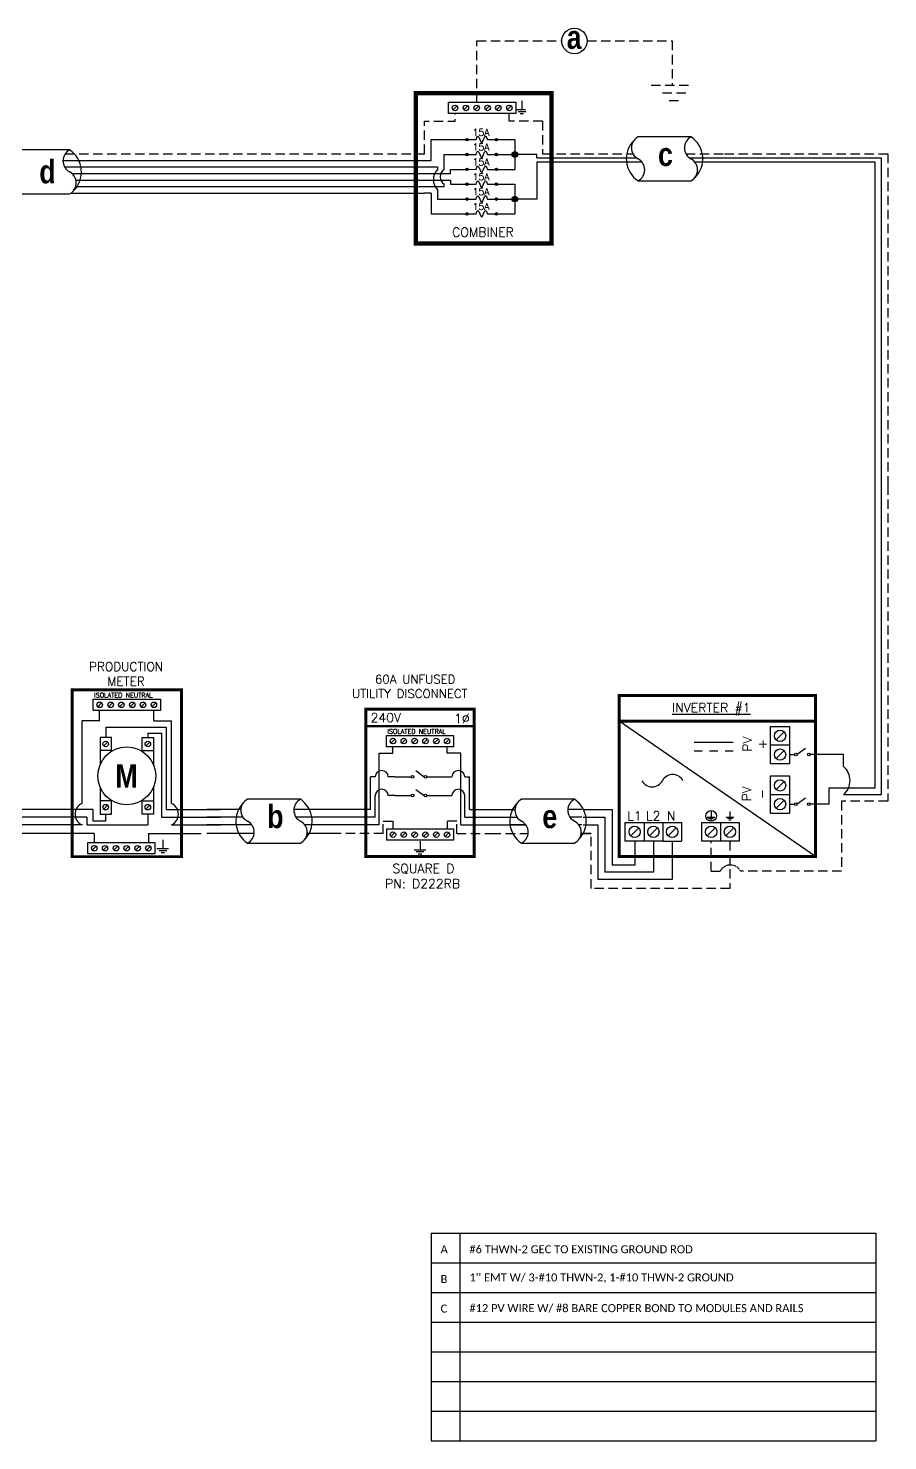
# Model space of a CAD drawing. Header units: feet. Extents: x 19668 to 20442, y 14552 to 15119.
# Drawn here: x 20097 to 20442, y 14552 to 15119 of the extents above; entities that cross this region are included whole.
import ezdxf

# ---------------------------------------------------------------- set-up
doc = ezdxf.new("R2010")
doc.units = ezdxf.units.FT
doc.header["$MEASUREMENT"] = 0
doc.linetypes.add('HIDDEN', pattern=[0.375, 0.25, -0.125])
for name, color, linetype in [('ONE LINE BLOCKS', 7, 'Continuous'), ('TABLES', 7, 'Continuous'), ('TEXT', 7, 'Continuous'), ('Z - TITLEBLOCK TXT', 7, 'Continuous')]:
    doc.layers.add(name, color=color, linetype=linetype)
doc.styles.add('ONE LINE TXT', font='techb___.ttf')
doc.styles.get("Standard").update_dxf_attribs({"font": 'simplex.shx'})

# ---------------------------------------------------------------- blocks, each defined once
blk = doc.blocks.new('M_METER PAN')
at = {"color": 253, "linetype": 'Continuous'}
for p, q in [((4.73, 8.02), (4.73, 8.75)), ((8.59, 8.02), (8.59, 8.75)), ((4.73, 8.02), (3.48, 8.02)), ((3.48, 2.14), (3.48, 8.02)), ((8.59, 8.02), (9.84, 8.02)), ((9.84, 2.14), (9.84, 8.02)), ((3.48, 0.61), (0, 0.61)), ((9.84, 0.61), (13.32, 0.61))]:
    blk.add_line(p, q, dxfattribs=at)
at = {"color": 7, "linetype": 'Continuous'}
for p, q in [((5.16, 7.56), (5.16, 6.82)), ((5.16, 7.56), (9.47, 7.56)), ((9.47, 7.56), (9.47, 1.71)), ((4.25, 1.71), (0, 1.71)), ((4.25, 1.71), (4.25, 0.9)), ((5.16, 0.9), (5.16, 1.37)), ((9.47, 1.71), (13.32, 1.71)), ((4.25, 0.9), (5.16, 0.9))]:
    blk.add_line(p, q, dxfattribs=at)
at = {"color": 10, "linetype": 'Continuous'}
for p, q in [((8.16, 7.14), (8.16, 6.82)), ((8.16, 7.14), (9.12, 7.14)), ((9.12, 7.14), (9.12, 1.15)), ((3.83, 1.15), (0, 1.15)), ((3.83, 1.15), (3.83, 0.61)), ((8.16, 1.37), (8.16, 0.61)), ((9.12, 1.15), (13.32, 1.15)), ((3.83, 0.61), (8.16, 0.61))]:
    blk.add_line(p, q, dxfattribs=at)
at = {"color": 1, "linetype": 'Continuous'}
for p, q in [((5.57, 5.9), (4.76, 5.9)), ((7.76, 5.9), (8.56, 5.9)), ((5.57, 2.33), (4.76, 2.33)), ((7.76, 2.33), (8.56, 2.33))]:
    blk.add_line(p, q, dxfattribs=at)
at = {"color": 253, "linetype": 'Continuous'}
for centre, start, end in [((3.82, 1.37), 113.9997, 246.0003), ((9.5, 1.37), 293.9997, 66.0003)]:
    blk.add_arc(centre, 0.835, start, end, dxfattribs=at)
at = {"layer": 'ONE LINE BLOCKS', "lineweight": 50, "const_width": 0.21}
blk.add_lwpolyline([(2.77, -1.65), (2.77, 10.22), (10.55, 10.22), (10.55, -1.65)], close=True, dxfattribs=at)
at = {"layer": 'TEXT', "color": 92, "linetype": 'HIDDEN', "ltscale": 15}
for p, q in [((4.35, 0), (0, 0)), ((4.35, 0), (4.35, -0.65)), ((8.2, 0), (8.2, -0.65)), ((8.2, 0), (13.32, 0))]:
    blk.add_line(p, q, dxfattribs=at)
at = {"layer": 'TEXT', "color": 92, "linetype": 'Continuous', "flags": 128}
for points in [[(9.23, -0.46), (9.23, -1.08)], [(8.81, -1.08), (9.64, -1.08)], [(9.5, -1.23), (8.96, -1.23)], [(9.35, -1.38), (9.1, -1.38)]]:
    blk.add_lwpolyline(points, dxfattribs=at)
at = {"layer": 'TEXT', "linetype": 'Continuous'}
blk.add_circle((6.66, 4.09), 2.06, dxfattribs=at)
at = {"layer": 'Z - TITLEBLOCK TXT', "color": 1, "linetype": 'Continuous'}
for p, q in [((4.27, 8.75), (4.27, 9.55)), ((4.27, 9.55), (9.05, 9.55)), ((9.05, 9.55), (9.05, 8.75)), ((9.05, 8.75), (4.27, 8.75)), ((4.76, 6.82), (4.76, 4.89)), ((5.57, 6.82), (4.76, 6.82)), ((5.57, 5.84), (5.57, 6.82)), ((7.76, 5.84), (7.76, 6.82)), ((7.76, 6.82), (8.56, 6.82)), ((8.56, 6.82), (8.56, 4.89)), ((4.76, 3.3), (4.76, 1.37)), ((8.56, 3.3), (8.56, 1.37)), ((5.57, 1.37), (5.57, 2.35)), ((7.76, 1.37), (7.76, 2.35)), ((4.76, 1.37), (5.57, 1.37)), ((8.56, 1.37), (7.76, 1.37)), ((3.89, -1.45), (3.89, -0.65)), ((3.89, -0.65), (8.66, -0.65)), ((8.66, -0.65), (8.66, -1.45)), ((8.66, -1.45), (3.89, -1.45))]:
    blk.add_line(p, q, dxfattribs=at)
at = {"layer": 'Z - TITLEBLOCK TXT', "color": 4, "linetype": 'Continuous'}
for p, q in [((4.87, 9.29), (4.6, 9.01)), ((5.64, 9.29), (5.37, 9.01)), ((6.42, 9.29), (6.14, 9.01)), ((7.19, 9.29), (6.91, 9.01)), ((7.96, 9.29), (7.68, 9.01)), ((8.73, 9.29), (8.45, 9.01)), ((5.3, 6.5), (5.02, 6.22)), ((8.3, 6.5), (8.02, 6.22)), ((5.3, 2.01), (5.02, 1.73)), ((8.3, 2.01), (8.02, 1.73)), ((4.49, -0.91), (4.21, -1.19)), ((5.26, -0.91), (4.98, -1.19)), ((6.03, -0.91), (5.75, -1.19)), ((6.8, -0.91), (6.52, -1.19)), ((7.57, -0.91), (7.29, -1.19)), ((8.34, -0.91), (8.06, -1.19))]:
    blk.add_line(p, q, dxfattribs=at)
for centre in [(4.73, 9.15), (5.51, 9.15), (6.28, 9.15), (7.05, 9.15), (7.82, 9.15), (8.59, 9.15), (5.16, 6.36), (8.16, 6.36), (5.16, 1.87), (8.16, 1.87), (4.35, -1.05), (5.12, -1.05), (5.89, -1.05), (6.66, -1.05), (7.43, -1.05), (8.2, -1.05)]:
    blk.add_circle(centre, 0.197, dxfattribs=at)
at = {"layer": 'TABLES', "color": 4, "linetype": 'Continuous'}
blk.add_text('ISOLATED NEUTRAL', height=0.3321, dxfattribs=at).set_placement((4.34, 9.67))
at = {"layer": 'TEXT', "color": 1, "insert": (6.61, 11.34), "char_height": 0.6278, "attachment_point": 5}
blk.add_mtext_dynamic_manual_height_columns('PRODUCTION METER', width=1.3203, gutter_width=7.17, heights=[0], dxfattribs=at)
at = {"layer": 'Z - TITLEBLOCK TXT', "color": 253, "linetype": 'Continuous', "style": 'ONE LINE TXT'}
blk.add_text('M', height=1.66, dxfattribs=at).set_placement((5.85, 3.26))
blk = doc.blocks.new('*U11')
at = {"color": 0}
blk.add_blockref('M_METER PAN', (0, 0), dxfattribs=at)
blk = doc.blocks.new('*U6')
at = {"color": 7, "linetype": 'Continuous'}
for p, q in [((6.67, 2.43), (2.91, 2.43)), ((2.44, 1.71), (0, 1.71)), ((9.57, 1.71), (6.2, 1.71)), ((2.91, -0.69), (6.67, -0.69))]:
    blk.add_line(p, q, dxfattribs=at)
at = {"color": 10, "linetype": 'Continuous'}
for p, q in [((2.59, 1.15), (0, 1.15)), ((9.57, 1.15), (6.35, 1.15))]:
    blk.add_line(p, q, dxfattribs=at)
at = {"color": 253, "linetype": 'Continuous'}
for p, q in [((3.21, 0.61), (0, 0.61)), ((9.57, 0.61), (6.97, 0.61))]:
    blk.add_line(p, q, dxfattribs=at)
at = {"color": 7, "linetype": 'Continuous'}
for centre, start, end in [((3.94, 0.87), 133.9732, 236.4265), ((5.63, 0.87), 313.9732, 56.4265)]:
    blk.add_arc(centre, 1.87, start, end, dxfattribs=at)
at = {"layer": 'TEXT', "color": 92, "linetype": 'HIDDEN', "ltscale": 15}
for p, q in [((3.37, 0), (0, 0)), ((9.57, 0), (7.14, 0))]:
    blk.add_line(p, q, dxfattribs=at)
at = {"layer": 'Z - TITLEBLOCK TXT', "linetype": 'Continuous'}
for centre, start, end in [((3.31, 1.65), 117.6639, 242.3361), ((7.08, 1.65), 117.6639, 242.3361), ((2.5, 0.09), 297.6639, 62.3361), ((6.26, 0.09), 297.6639, 62.3361)]:
    blk.add_arc(centre, 0.882, start, end, dxfattribs=at)
blk = doc.blocks.new('*T10')
at = {"linetype": 'ByBlock', "lineweight": -2, "transparency": 16777216}
for p, q in [((0, 0), (178.52, 0)), ((0, 0), (0, -83.27)), ((11.58, 0), (11.58, -83.27)), ((178.52, 0), (178.52, -83.27)), ((0, -11.84), (178.52, -11.84)), ((0, -23.75), (178.52, -23.75)), ((0, -35.65), (178.52, -35.65)), ((0, -47.56), (178.52, -47.56)), ((0, -59.46), (178.52, -59.46)), ((0, -71.37), (178.52, -71.37)), ((0, -83.27), (178.52, -83.27))]:
    blk.add_line(p, q, dxfattribs=at)
at = {"color": 0, "linetype": 'Continuous', "transparency": 16777216, "char_height": 3.2119, "attachment_point": 7}
for s, insert, width in [('{\\fCalibri|b0|i0|c0;A', (3.78, -8.06), 4.025), ('{\\fCalibri|b0|i0|c0;#6 THWN-2 GEC TO EXISTING GROUND ROD', (15.36, -8.06), 159.3801), ('{\\fCalibri|b0|i0|c0;B', (3.78, -19.97), 4.025), ("{\\fCalibri|b0|i0|c0;1'' EMT W/ 3-#10 THWN-2, 1-#10 THWN-2 GROUND", (15.36, -19.97), 159.3801), ('{\\fCalibri|b0|i0|c0;#12 PV WIRE W/ #8 BARE COPPER BOND TO MODULES AND RAILS', (15.36, -31.87), 159.3801), ('{\\fCalibri|b0|i0|c0;C', (3.78, -31.87), 4.025), ('{\\fCalibri|b0|i0|c0;', (3.78, -43.78), 4.025), ('{\\fCalibri|b0|i0|c0;', (15.36, -43.78), 159.3801), ('{\\fCalibri|b0|i0|c0;', (3.78, -55.68), 4.025), ('{\\fCalibri|b0|i0|c0;', (15.36, -55.68), 159.3801), ('{\\fCalibri|b0|i0|c0;', (3.78, -67.59), 4.025), ('{\\fCalibri|b0|i0|c0;', (15.36, -67.59), 159.3801), ('{\\fCalibri|b0|i0|c0;', (3.78, -79.5), 4.025), ('{\\fCalibri|b0|i0|c0;', (15.36, -79.5), 159.3801)]:
    blk.add_mtext(s, dxfattribs=dict(at, insert=insert, width=width))
blk = doc.blocks.new('M_UTILITY DISCONNECT')
at = {"color": 253, "linetype": 'Continuous'}
for p, q in [((-42.47, 32.21), (-42.47, 34.82)), ((-20.72, 32.21), (-20.72, 34.82)), ((-47.96, 3.45), (-47.96, 32.21)), ((-47.96, 32.21), (-42.47, 32.21)), ((-15.23, 32.21), (-20.72, 32.21)), ((-15.23, 3.45), (-15.23, 32.21)), ((-47.96, 3.45), (-63.19, 3.45)), ((-15.23, 3.45), (0, 3.45))]:
    blk.add_line(p, q, dxfattribs=at)
at = {"color": 7, "linetype": 'Continuous'}
for p, q in [((-51.46, 9.66), (-51.46, 22.77)), ((-49.6, 22.77), (-51.46, 22.77)), ((-41.69, 22.77), (-44.32, 22.77)), ((-21.5, 22.77), (-18.87, 22.77)), ((-13.59, 22.77), (-11.73, 22.77)), ((-11.73, 9.66), (-11.73, 22.77)), ((-51.46, 9.66), (-63.19, 9.66)), ((-11.73, 9.66), (0, 9.66))]:
    blk.add_line(p, q, dxfattribs=at)
at = {"color": 10, "linetype": 'Continuous'}
for p, q in [((-49.6, 6.49), (-49.6, 15.24)), ((-41.69, 15.24), (-44.32, 15.24)), ((-21.5, 15.24), (-18.87, 15.24)), ((-13.59, 6.49), (-13.59, 15.24)), ((-49.6, 6.49), (-63.19, 6.49)), ((-13.59, 6.49), (0, 6.49))]:
    blk.add_line(p, q, dxfattribs=at)
at = {"color": 7, "linetype": 'Continuous'}
for centre in [(-46.96, 22.62), (-16.23, 22.62)]:
    blk.add_arc(centre, 2.64, 3.2819, 176.7181, dxfattribs=at)
at = {"color": 10, "linetype": 'Continuous'}
for centre in [(-46.96, 15.08), (-16.23, 15.08)]:
    blk.add_arc(centre, 2.64, 3.2819, 176.7181, dxfattribs=at)
at = {"layer": 'ONE LINE BLOCKS', "lineweight": 50}
blk.add_line((-53.41, 43.1), (-9.8, 43.1), dxfattribs=at)
at = {"layer": 'ONE LINE BLOCKS', "lineweight": 50, "const_width": 1.19}
blk.add_lwpolyline([(-53.41, -9.3), (-53.41, 49.88), (-9.8, 49.88), (-9.8, -9.3)], close=True, dxfattribs=at)
at = {"layer": 'TEXT', "color": 92, "linetype": 'HIDDEN', "ltscale": 15}
for p, q in [((-46.38, 0), (-63.19, 0)), ((-46.38, 0), (-46.38, 4.94)), ((-46.38, 4.94), (-42.47, 4.94)), ((-42.47, 4.94), (-42.47, 1.8)), ((-16.81, 4.94), (-20.72, 4.94)), ((-20.72, 4.94), (-20.72, 1.8)), ((-16.81, 0), (-16.81, 4.94)), ((-16.81, 0), (0, 0))]:
    blk.add_line(p, q, dxfattribs=at)
at = {"layer": 'TEXT', "color": 92, "linetype": 'Continuous', "flags": 128}
for points in [[(-31.59, -3.07), (-31.6, -6.57)], [(-33.94, -6.57), (-29.25, -6.57)], [(-30.07, -7.44), (-33.13, -7.44)], [(-30.88, -8.3), (-32.31, -8.3)]]:
    blk.add_lwpolyline(points, dxfattribs=at)
at = {"layer": 'Z - TITLEBLOCK TXT', "color": 1, "linetype": 'Continuous'}
for p, q in [((-45.07, 34.82), (-45.07, 39.36)), ((-45.07, 39.36), (-18.12, 39.36)), ((-18.12, 34.82), (-45.07, 34.82)), ((-18.12, 39.36), (-18.12, 34.82)), ((-41.69, 22.77), (-35.12, 22.77)), ((-33.23, 25.22), (-29.96, 22.78)), ((-28.88, 22.77), (-21.5, 22.77)), ((-33.23, 17.69), (-29.96, 15.24)), ((-41.69, 15.24), (-35.12, 15.24)), ((-28.88, 15.24), (-21.5, 15.23)), ((-45.07, 1.8), (-18.12, 1.8)), ((-45.07, 1.8), (-45.07, -2.74)), ((-18.12, 1.8), (-18.12, -2.74)), ((-18.12, -2.74), (-45.07, -2.74))]:
    blk.add_line(p, q, dxfattribs=at)
at = {"layer": 'Z - TITLEBLOCK TXT', "color": 4, "linetype": 'Continuous'}
for p, q in [((-41.69, 37.87), (-43.26, 36.3)), ((-37.34, 37.87), (-38.91, 36.3)), ((-32.98, 37.87), (-34.56, 36.3)), ((-28.63, 37.87), (-30.21, 36.3)), ((-24.28, 37.87), (-25.86, 36.3)), ((-19.93, 37.87), (-21.51, 36.3)), ((-41.69, 0.32), (-43.26, -1.26)), ((-37.34, 0.32), (-38.91, -1.26)), ((-32.98, 0.32), (-34.56, -1.26)), ((-28.63, 0.32), (-30.21, -1.26)), ((-24.28, 0.32), (-25.86, -1.26)), ((-19.93, 0.32), (-21.51, -1.26))]:
    blk.add_line(p, q, dxfattribs=at)
for centre in [(-42.47, 37.09), (-38.12, 37.09), (-33.77, 37.09), (-29.42, 37.09), (-25.07, 37.09), (-20.72, 37.09), (-42.47, -0.47), (-38.12, -0.47), (-33.77, -0.47), (-29.42, -0.47), (-25.07, -0.47), (-20.72, -0.47)]:
    blk.add_circle(centre, 1.11, dxfattribs=at)
at = {"layer": 'Z - TITLEBLOCK TXT', "color": 1, "linetype": 'Continuous'}
for centre in [(-34.58, 22.77), (-29.42, 22.77), (-34.58, 15.24), (-29.42, 15.24)]:
    blk.add_circle(centre, 0.541, dxfattribs=at)
at = {"layer": 'TABLES', "color": 4, "linetype": 'Continuous'}
blk.add_text('ISOLATED NEUTRAL', height=1.8743, dxfattribs=at).set_placement((-44.71, 40.01))
at = {"layer": 'TEXT', "color": 1}
for s, width, gutter_width, heights, insert, char_height, attachment_point in [('\\A1;\\pi12.968; 60A UNFUSED \\P\\pi6.1418;UTILITY DISCONNECT', 64.922, 0, [82.18], (-65.01, 63.62), 3.4544, 1), ('240V', 0.1481, 0.75, [0], (-45.35, 46.44), 3.658, 5), ('1∅', 0.1481, 0.75, [0], (-14.78, 46.14), 3.658, 5), ('\\A1;\\pi11.999,t30.287;SQUARE D\\P\\pi9.0377,t27.326;PN: D222RB', 51.6906, 0.203, [45.94], (-54.67, -12.23), 3.6576, 1)]:
    blk.add_mtext_dynamic_manual_height_columns(s, width=width, gutter_width=gutter_width, heights=heights, dxfattribs=dict(at, insert=insert, char_height=char_height, attachment_point=attachment_point))

msp = doc.modelspace()

# ---------------------------------------------------------------- hatches: boundary and pattern name
at = {"linetype": 'Continuous'}
h = msp.add_hatch(color=7, dxfattribs=at)
h.dxf.hatch_style = 1
edge = h.paths.add_edge_path()
edge.add_arc((20273.28, 15073.96), 0.513, 0, 360)
h = msp.add_hatch(color=7, dxfattribs=at)
h.dxf.hatch_style = 1
edge = h.paths.add_edge_path()
edge.add_arc((20285.06, 15073.96), 0.513, 0, 360)
h = msp.add_hatch(color=7, dxfattribs=at)
h.dxf.hatch_style = 1
edge = h.paths.add_edge_path()
edge.add_arc((20273.28, 15068), 0.513, 0, 360)
h = msp.add_hatch(color=7, dxfattribs=at)
h.dxf.hatch_style = 1
edge = h.paths.add_edge_path()
edge.add_arc((20285.06, 15068), 0.513, 0, 360)
h = msp.add_hatch(color=7, dxfattribs=at)
h.dxf.hatch_style = 1
edge = h.paths.add_edge_path()
edge.add_arc((20273.28, 15062.04), 0.513, 0, 360)
h = msp.add_hatch(color=7, dxfattribs=at)
h.dxf.hatch_style = 1
edge = h.paths.add_edge_path()
edge.add_arc((20285.06, 15062.04), 0.513, 0, 360)
h = msp.add_hatch(color=253, dxfattribs=at)
h.dxf.hatch_style = 1
edge = h.paths.add_edge_path()
edge.add_arc((20273.28, 15056.08), 0.513, 0, 360)
h = msp.add_hatch(color=253, dxfattribs=at)
h.dxf.hatch_style = 1
edge = h.paths.add_edge_path()
edge.add_arc((20285.06, 15056.08), 0.513, 0, 360)
h = msp.add_hatch(color=253, dxfattribs=at)
h.dxf.hatch_style = 1
edge = h.paths.add_edge_path()
edge.add_arc((20273.28, 15050.12), 0.513, 0, 360)
h = msp.add_hatch(color=253, dxfattribs=at)
h.dxf.hatch_style = 1
edge = h.paths.add_edge_path()
edge.add_arc((20285.06, 15050.12), 0.513, 0, 360)
h = msp.add_hatch(color=253, dxfattribs=at)
h.dxf.hatch_style = 1
edge = h.paths.add_edge_path()
edge.add_arc((20273.28, 15044.16), 0.513, 0, 360)
h = msp.add_hatch(color=253, dxfattribs=at)
h.dxf.hatch_style = 1
edge = h.paths.add_edge_path()
edge.add_arc((20285.06, 15044.16), 0.513, 0, 360)
at = {"layer": 'ONE LINE BLOCKS', "linetype": 'Continuous'}
h = msp.add_hatch(color=254, dxfattribs=at)
h.dxf.hatch_style = 1
edge = h.paths.add_edge_path()
edge.add_arc((20292.46, 15068), 1.11, 0, 360)
h = msp.add_hatch(color=254, dxfattribs=at)
h.dxf.hatch_style = 1
edge = h.paths.add_edge_path()
edge.add_arc((20292.46, 15050.12), 1.11, 0, 360)

# ---------------------------------------------------------------- linework, layer by layer
at = {"color": 7, "linetype": 'Continuous'}
for p, q in [((20113.73, 15069.82), (20092.48, 15069.82)), ((20363.2, 15075.07), (20341.96, 15075.07)), ((20111.07, 15065.62), (20256.2, 15065.61)), ((20301.31, 15068), (20292.46, 15068)), ((20301.31, 15066.63), (20301.31, 15068)), ((20301.31, 15066.63), (20341.35, 15066.63)), ((20362.6, 15066.63), (20376.6, 15066.63)), ((20376.6, 15066.63), (20439.57, 15066.63)), ((20439.57, 15066.63), (20439.57, 14934.81)), ((20114.67, 15060.37), (20256.2, 15060.37)), ((20116.17, 15055.13), (20256.2, 15055.13)), ((20341.96, 15057.44), (20363.2, 15057.44)), ((20092.48, 15052.2), (20113.73, 15052.2)), ((20439.57, 14934.81), (20439.57, 14811.02)), ((20424.4, 14827.14), (20410.99, 14827.14)), ((20424.4, 14822.42), (20424.4, 14827.14)), ((20316.42, 14809.22), (20295.17, 14809.22)), ((20439.57, 14811.02), (20424.4, 14811.02)), ((20286, 14805.14), (20292.52, 14805.14)), ((20319.43, 14805.14), (20313.76, 14805.14)), ((20319.94, 14805.14), (20331.53, 14805.14)), ((20331.53, 14805.14), (20331.53, 14782.76)), ((20340.58, 14792.35), (20340.58, 14782.76)), ((20295.17, 14791.59), (20316.42, 14791.59)), ((20340.58, 14782.76), (20331.53, 14782.76))]:
    msp.add_line(p, q, dxfattribs=at)
at = {"color": 1, "linetype": 'Continuous'}
for p, q in [((20273.79, 15073.96), (20276.93, 15073.97)), ((20281.43, 15073.96), (20284.55, 15073.96)), ((20273.79, 15068), (20276.93, 15068.01)), ((20281.43, 15068), (20284.55, 15068)), ((20273.79, 15062.04), (20276.93, 15062.05)), ((20281.43, 15062.04), (20284.55, 15062.04)), ((20273.79, 15056.08), (20276.93, 15056.09)), ((20281.43, 15056.08), (20284.55, 15056.08)), ((20273.79, 15050.12), (20276.93, 15050.12)), ((20281.43, 15050.12), (20284.55, 15050.12)), ((20273.79, 15044.16), (20276.93, 15044.16)), ((20281.43, 15044.16), (20284.55, 15044.16))]:
    msp.add_line(p, q, dxfattribs=at)
at = {"color": 253, "linetype": 'Continuous'}
for p, q in [((20301.31, 15065.02), (20301.31, 15050.12)), ((20301.31, 15065.02), (20343.48, 15065.02)), ((20364.73, 15065.02), (20376.6, 15065.02)), ((20376.6, 15065.02), (20436.95, 15065.02)), ((20436.95, 15065.02), (20436.95, 14932.14)), ((20111.69, 15062.99), (20256.2, 15062.99)), ((20116.26, 15057.75), (20256.2, 15057.75)), ((20114.24, 15052.5), (20256.2, 15052.5)), ((20258.82, 15052.5), (20258.82, 15044.16)), ((20301.31, 15050.12), (20292.46, 15050.12)), ((20258.82, 15044.16), (20266.69, 15044.16)), ((20436.95, 14932.14), (20436.95, 14813.64)), ((20436.95, 14813.64), (20418.49, 14813.64)), ((20418.49, 14813.64), (20418.49, 14807.24)), ((20418.49, 14807.24), (20410.99, 14807.24)), ((20284.74, 14798.93), (20296.88, 14798.93)), ((20296.88, 14798.93), (20290.58, 14798.93)), ((20319.43, 14798.93), (20318.13, 14798.93)), ((20319.94, 14798.93), (20325.91, 14798.93)), ((20325.91, 14776.99), (20325.91, 14798.93)), ((20355.65, 14792.35), (20355.65, 14776.99)), ((20355.65, 14776.99), (20325.91, 14776.99))]:
    msp.add_line(p, q, dxfattribs=at)
at = {"color": 10, "linetype": 'Continuous'}
for p, q in [((20284.14, 14801.97), (20293.4, 14801.97)), ((20319.43, 14801.97), (20314.64, 14801.97)), ((20319.94, 14801.97), (20328.59, 14801.97)), ((20328.59, 14801.97), (20328.59, 14779.95)), ((20348.12, 14792.35), (20348.12, 14779.95)), ((20348.12, 14779.95), (20328.59, 14779.95))]:
    msp.add_line(p, q, dxfattribs=at)
at = {"color": 7, "linetype": 'Continuous', "flags": 128}
for points in [[(20256.2, 15065.61), (20258.82, 15065.61), (20258.82, 15073.96), (20266.69, 15073.96)], [(20266.69, 15073.96), (20273.28, 15073.96)], [(20285.06, 15073.96), (20292.46, 15073.96)], [(20292.46, 15073.96), (20292.46, 15062.04)], [(20264.07, 15062.04), (20264.07, 15068), (20266.69, 15068)], [(20266.69, 15068), (20273.28, 15068)], [(20266.69, 15068), (20273.28, 15068)], [(20285.06, 15068), (20292.46, 15068)], [(20256.2, 15060.37), (20266.69, 15060.37), (20266.69, 15062.04)], [(20266.69, 15062.04), (20273.28, 15062.04)], [(20266.69, 15062.04), (20273.28, 15062.04)], [(20285.06, 15062.04), (20292.46, 15062.04)], [(20256.2, 15055.13), (20264.07, 15055.13), (20264.07, 15056.08)]]:
    msp.add_lwpolyline(points, dxfattribs=at)
at = {"color": 253, "linetype": 'Continuous', "flags": 128}
for points in [[(20256.2, 15062.99), (20261.45, 15062.99), (20261.45, 15062.04)], [(20256.2, 15057.75), (20266.69, 15057.75), (20266.69, 15056.08)], [(20261.45, 15053.77), (20261.45, 15050.12), (20266.69, 15050.12)], [(20266.69, 15056.08), (20273.28, 15056.08)], [(20266.69, 15056.08), (20273.28, 15056.08)], [(20285.06, 15056.08), (20292.46, 15056.08)], [(20292.46, 15056.08), (20292.46, 15044.16)], [(20258.82, 15052.5), (20256.2, 15052.5)], [(20266.69, 15050.12), (20273.28, 15050.12)], [(20266.69, 15050.12), (20273.28, 15050.12)], [(20285.06, 15050.12), (20292.46, 15050.12)], [(20266.69, 15044.16), (20273.28, 15044.16)], [(20285.06, 15044.16), (20292.46, 15044.16)]]:
    msp.add_lwpolyline(points, dxfattribs=at)
at = {"color": 7, "linetype": 'Continuous'}
for centre, radius in [((20316.4, 15113.57), 5.11), ((20273.28, 15073.96), 0.513), ((20285.06, 15073.96), 0.513), ((20273.28, 15068), 0.513), ((20285.06, 15068), 0.513), ((20273.28, 15062.04), 0.513), ((20285.06, 15062.04), 0.513)]:
    msp.add_circle(centre, radius, dxfattribs=at)
at = {"color": 253, "linetype": 'Continuous'}
for centre in [(20273.28, 15056.08), (20285.06, 15056.08), (20273.28, 15050.12), (20285.06, 15050.12), (20273.28, 15044.16), (20285.06, 15044.16)]:
    msp.add_circle(centre, 0.513, dxfattribs=at)
at = {"color": 7, "linetype": 'Continuous'}
for centre, radius, start, end in [((20107.88, 15061.01), 10.58, 313.9732, 56.4265), ((20347.81, 15066.25), 10.58, 133.9732, 236.4265), ((20357.35, 15066.25), 10.58, 313.9732, 56.4265), ((20266.11, 15059.06), 3.61, 124.3567, 235.6433), ((20310.57, 14800.4), 10.58, 313.9732, 56.4265), ((20301.02, 14800.4), 10.58, 133.9732, 236.4265)]:
    msp.add_arc(centre, radius, start, end, dxfattribs=at)
at = {"color": 253, "linetype": 'Continuous'}
msp.add_arc((20265.67, 15057.91), 5.91, 135.6055, 224.3945, dxfattribs=at)
at = {"color": 1, "linetype": 'Continuous'}
for points in [[(20276.93, 15073.97), (20277.59, 15075.31), (20279.18, 15072.62), (20280.64, 15075.31), (20281.43, 15073.96)], [(20276.93, 15068.01), (20277.59, 15069.34), (20279.18, 15066.66), (20280.64, 15069.34), (20281.43, 15068)], [(20276.93, 15062.05), (20277.59, 15063.38), (20279.18, 15060.7), (20280.64, 15063.38), (20281.43, 15062.04)], [(20276.93, 15056.09), (20277.59, 15057.42), (20279.18, 15054.73), (20280.64, 15057.42), (20281.43, 15056.08)], [(20276.93, 15050.12), (20277.59, 15051.46), (20279.18, 15048.77), (20280.64, 15051.46), (20281.43, 15050.12)], [(20276.93, 15044.16), (20277.59, 15045.5), (20279.18, 15042.81), (20280.64, 15045.5), (20281.43, 15044.16)]]:
    msp.add_spline(points, degree=3, dxfattribs=at)
at = {"layer": 'ONE LINE BLOCKS', "lineweight": 50}
for points, const_width in [([(20307.23, 15032.31), (20252.77, 15032.31), (20252.77, 15092.65), (20307.23, 15092.65)], 1.71), ([(20307.23, 15032.31), (20252.77, 15032.31), (20252.77, 15092.65), (20307.23, 15092.65)], 1.71), ([(20334.37, 14786.19), (20334.37, 14850.84), (20413.14, 14850.84), (20413.14, 14786.19)], 1.19), ([(20334.37, 14840.56), (20334.37, 14850.84), (20413.14, 14850.84), (20413.14, 14840.56)], 1.19)]:
    msp.add_lwpolyline(points, close=True, dxfattribs=dict(at, const_width=const_width))
at = {"layer": 'TEXT', "color": 92, "linetype": 'HIDDEN', "ltscale": 15}
for p, q in [((20277.18, 15088.97), (20277.18, 15113.57)), ((20277.18, 15113.57), (20311.29, 15113.57)), ((20321.51, 15113.57), (20355.62, 15113.57)), ((20355.62, 15113.57), (20355.62, 15095.78)), ((20290.23, 15081.35), (20290.23, 15084.43)), ((20303.58, 15081.35), (20290.23, 15081.35)), ((20303.58, 15081.35), (20303.58, 15068.24)), ((20111.94, 15068.24), (20256.2, 15068.24)), ((20303.58, 15068.24), (20339.92, 15068.24)), ((20361.17, 15068.24), (20376.6, 15068.24)), ((20376.6, 15068.24), (20442.19, 15068.24)), ((20442.19, 15068.24), (20442.19, 14935.21)), ((20442.19, 14935.21), (20442.19, 14808.4)), ((20442.19, 14808.4), (20423.68, 14808.4)), ((20423.68, 14808.4), (20423.68, 14780.32)), ((20283.16, 14795.48), (20297.81, 14795.48)), ((20323.18, 14795.48), (20319.06, 14795.48)), ((20319.94, 14795.48), (20323.18, 14795.48)), ((20323.18, 14773.45), (20323.18, 14795.48)), ((20371.29, 14780.32), (20371.29, 14792.35)), ((20378.82, 14792.35), (20378.82, 14773.45)), ((20371.29, 14780.32), (20374.89, 14780.32)), ((20423.68, 14780.32), (20383.13, 14780.32)), ((20378.82, 14773.45), (20323.18, 14773.45))]:
    msp.add_line(p, q, dxfattribs=at)
at = {"layer": 'TEXT', "color": 92, "linetype": 'HIDDEN', "ltscale": 15, "flags": 128}
for points in [[(20347.14, 15095.78), (20364.11, 15095.78)], [(20361.17, 15092.63), (20350.08, 15092.63)], [(20295.3, 15089.56), (20295.29, 15086.05)], [(20358.23, 15089.49), (20353.02, 15089.49)], [(20256.2, 15068.24), (20256.2, 15081.35), (20268.47, 15081.35), (20268.47, 15084.43)], [(20292.95, 15086.05), (20297.63, 15086.05)], [(20296.82, 15085.19), (20293.76, 15085.19)], [(20296.01, 15084.32), (20294.57, 15084.32)]]:
    msp.add_lwpolyline(points, dxfattribs=at)
at = {"layer": 'TEXT', "color": 92, "linetype": 'Continuous', "flags": 128}
for points in [[(20371.29, 14804.29), (20371.29, 14802)], [(20378.83, 14804.29), (20378.82, 14802)], [(20369.75, 14802), (20372.82, 14802)], [(20372.29, 14801.43), (20370.28, 14801.43)], [(20371.76, 14800.86), (20370.82, 14800.86)], [(20377.29, 14802), (20380.36, 14802)], [(20379.83, 14801.43), (20377.82, 14801.43)], [(20379.29, 14800.86), (20378.35, 14800.86)]]:
    msp.add_lwpolyline(points, dxfattribs=at)
at = {"layer": 'TEXT', "color": 92, "linetype": 'Continuous'}
msp.add_circle((20371.29, 14802.55), 2.17, dxfattribs=at)
at = {"layer": 'TEXT', "color": 92, "linetype": 'HIDDEN', "ltscale": 0.3}
msp.add_arc((20379.01, 14778.16), 4.65, 27.6639, 152.3361, dxfattribs=at)
at = {"layer": 'Z - TITLEBLOCK TXT', "color": 1, "linetype": 'Continuous'}
for p, q in [((20265.88, 15084.43), (20265.88, 15088.97)), ((20265.88, 15088.97), (20292.82, 15088.97)), ((20292.82, 15088.97), (20292.82, 15084.43)), ((20292.82, 15084.43), (20265.88, 15084.43)), ((20395.18, 14823.37), (20395.18, 14838.44)), ((20395.18, 14838.44), (20402.72, 14838.44)), ((20395.18, 14823.37), (20395.18, 14838.44)), ((20402.72, 14838.44), (20402.72, 14823.37)), ((20402.72, 14838.44), (20402.72, 14830.91)), ((20402.72, 14830.91), (20395.18, 14830.91)), ((20402.72, 14827.14), (20404.75, 14827.14)), ((20409.14, 14829.6), (20405.88, 14827.16)), ((20402.72, 14823.37), (20395.18, 14823.37)), ((20395.18, 14803.48), (20395.18, 14818.55)), ((20395.18, 14818.55), (20402.72, 14818.55)), ((20402.72, 14818.55), (20402.72, 14811.01)), ((20402.72, 14811.01), (20395.18, 14811.01)), ((20402.72, 14811.01), (20402.72, 14803.48)), ((20409.14, 14809.71), (20405.88, 14807.26)), ((20402.72, 14803.48), (20395.18, 14803.48)), ((20402.72, 14807.24), (20404.75, 14807.24)), ((20336.82, 14799.88), (20351.88, 14799.88)), ((20336.82, 14792.35), (20336.82, 14799.88)), ((20336.82, 14799.88), (20344.35, 14799.88)), ((20344.35, 14799.88), (20344.35, 14792.35)), ((20351.88, 14799.88), (20351.88, 14792.35)), ((20351.88, 14799.88), (20359.42, 14799.88)), ((20359.42, 14799.88), (20359.42, 14792.35)), ((20367.52, 14799.88), (20382.59, 14799.88)), ((20367.52, 14792.35), (20367.52, 14799.88)), ((20367.52, 14799.88), (20375.06, 14799.88)), ((20375.06, 14799.88), (20375.06, 14792.35)), ((20382.59, 14799.88), (20382.59, 14792.35)), ((20351.88, 14792.35), (20336.82, 14792.35)), ((20351.88, 14792.35), (20359.42, 14792.35)), ((20382.59, 14792.35), (20367.52, 14792.35))]:
    msp.add_line(p, q, dxfattribs=at)
at = {"layer": 'Z - TITLEBLOCK TXT', "color": 4, "linetype": 'Continuous'}
for p, q in [((20269.26, 15087.49), (20267.69, 15085.92)), ((20273.61, 15087.49), (20272.04, 15085.92)), ((20277.96, 15087.49), (20276.39, 15085.92)), ((20282.31, 15087.49), (20280.74, 15085.92)), ((20286.66, 15087.49), (20285.09, 15085.92)), ((20291.01, 15087.49), (20289.44, 15085.92)), ((20400.56, 14836.28), (20397.34, 14833.07)), ((20400.56, 14828.75), (20397.34, 14825.53)), ((20400.56, 14816.39), (20397.34, 14813.17)), ((20400.56, 14808.85), (20397.34, 14805.64)), ((20342.19, 14797.72), (20338.98, 14794.51)), ((20349.72, 14797.72), (20346.51, 14794.51)), ((20357.26, 14797.72), (20354.04, 14794.51)), ((20372.9, 14797.72), (20369.68, 14794.51)), ((20380.43, 14797.72), (20377.22, 14794.51))]:
    msp.add_line(p, q, dxfattribs=at)
at = {"layer": 'Z - TITLEBLOCK TXT', "color": 7, "linetype": 'Continuous'}
for p, q in [((20413.14, 14786.19), (20334.37, 14840.56)), ((20380.19, 14831.95), (20364.42, 14831.95)), ((20367.72, 14828.54), (20364.42, 14828.54)), ((20373.95, 14828.54), (20370.66, 14828.54)), ((20380.19, 14828.54), (20376.89, 14828.54))]:
    msp.add_line(p, q, dxfattribs=at)
at = {"layer": 'Z - TITLEBLOCK TXT', "color": 4, "linetype": 'Continuous'}
for centre, radius in [((20268.47, 15086.7), 1.11), ((20272.82, 15086.7), 1.11), ((20277.18, 15086.7), 1.11), ((20281.53, 15086.7), 1.11), ((20285.88, 15086.7), 1.11), ((20290.23, 15086.7), 1.11), ((20398.95, 14834.67), 2.27), ((20398.95, 14827.14), 2.27), ((20398.95, 14814.78), 2.27), ((20398.95, 14807.24), 2.27), ((20340.58, 14796.12), 2.27), ((20348.12, 14796.12), 2.27), ((20355.65, 14796.12), 2.27), ((20371.29, 14796.12), 2.27), ((20378.82, 14796.12), 2.27)]:
    msp.add_circle(centre, radius, dxfattribs=at)
at = {"layer": 'Z - TITLEBLOCK TXT', "color": 7, "linetype": 'Continuous'}
for centre in [(20292.46, 15068), (20292.46, 15068), (20292.46, 15050.12), (20292.46, 15050.12)]:
    msp.add_circle(centre, 1.11, dxfattribs=at)
at = {"layer": 'Z - TITLEBLOCK TXT', "color": 1, "linetype": 'Continuous'}
for centre in [(20405.3, 14827.14), (20410.45, 14827.14), (20405.3, 14807.24), (20410.45, 14807.24)]:
    msp.add_circle(centre, 0.541, dxfattribs=at)
at = {"layer": 'Z - TITLEBLOCK TXT', "linetype": 'Continuous'}
for centre, radius, start, end in [((20116.04, 15065.42), 4.98, 117.6639, 242.3361), ((20344.27, 15070.66), 4.98, 117.6639, 242.3361), ((20365.51, 15070.66), 4.98, 117.6639, 242.3361), ((20339.65, 15061.85), 4.98, 297.6639, 62.3361), ((20360.89, 15061.85), 4.98, 297.6639, 62.3361), ((20111.42, 15056.6), 4.98, 297.6639, 62.3361), ((20419.63, 14816.72), 7.43, 309.9338, 50.0662), ((20347.6, 14818.82), 4.65, 207.6639, 332.3361), ((20355.84, 14814.5), 4.65, 27.6639, 152.3361), ((20297.48, 14804.81), 4.98, 117.6639, 242.3361), ((20318.73, 14804.81), 4.98, 117.6639, 242.3361), ((20292.86, 14795.99), 4.98, 297.6639, 62.3361), ((20314.11, 14795.99), 4.98, 297.6639, 62.3361)]:
    msp.add_arc(centre, radius, start, end, dxfattribs=at)

# ---------------------------------------------------------------- block references
at = {"color": 155, "true_color": 0x647190, "xscale": 5.644441731736358, "yscale": 5.644441731736358, "zscale": 5.644441731736358}
for name, p in [('*U11', (20099.07, 14795.48)), ('*U6', (20050.03, 14795.48)), ('*U6', (20168.77, 14795.48))]:
    msp.add_blockref(name, p, dxfattribs=at)
at = {"color": 7}
msp.add_blockref('M_UTILITY DISCONNECT', (20286, 14795.48), dxfattribs=at)
msp.add_blockref('*T10', (20258.87, 14635))

# ---------------------------------------------------------------- texts
at = {"layer": 'TABLES', "color": 1, "linetype": 'Continuous'}
for s, height, p in [('15A', 2.778, (20275.44, 15075.55)), ('15A', 2.778, (20275.44, 15069.58)), ('15A', 2.778, (20275.44, 15063.62)), ('15A', 2.778, (20275.44, 15057.66)), ('15A', 2.778, (20275.44, 15051.7)), ('15A', 2.778, (20275.44, 15045.74)), ('%%UINVERTER #1', 3.6576, (20355.58, 14844.1))]:
    msp.add_text(s, height=height, dxfattribs=at).set_placement(p)
at = {"layer": 'TEXT', "color": 1, "attachment_point": 5}
for s, width, gutter_width, insert, char_height in [('COMBINER', 1.1897, 7.17, (20279.67, 15036.81), 3.658), ('L1', 0.1481, 0.75, (20340.53, 14802.53), 3.658), ('L2', 0.1481, 0.75, (20347.99, 14802.56), 3.658), ('N', 0.1481, 0.75, (20355.24, 14802.5), 3.66)]:
    msp.add_mtext_dynamic_manual_height_columns(s, width=width, gutter_width=gutter_width, heights=[0], dxfattribs=dict(at, insert=insert, char_height=char_height))
at = {"layer": 'TEXT', "color": 1, "char_height": 3.658, "attachment_point": 5, "rotation": 90}
for s, width, insert in [('PV +', 2.8378, (20388.82, 14831.32)), ('PV -', 2.8013, (20388.6, 14811.34))]:
    msp.add_mtext_dynamic_manual_height_columns(s, width=width, gutter_width=0.75, heights=[0], dxfattribs=dict(at, insert=insert))
at = {"layer": 'Z - TITLEBLOCK TXT', "color": 1, "linetype": 'Continuous', "char_height": 9.3833, "attachment_point": 1, "style": 'ONE LINE TXT'}
for s, insert in [('{\\W1;\\C256;a}', (20313.3, 15119.76)), ('{\\W1;\\C256;c}', (20349.96, 15072.76)), ('{\\W1;\\C256;d}', (20101.55, 15065.8)), ('{\\W1;\\C256;b}', (20193.03, 14806.99)), ('{\\W1;\\C256;e}', (20303.5, 14806.99))]:
    msp.add_mtext_dynamic_manual_height_columns(s, width=0.1385, gutter_width=2.13, heights=[0], dxfattribs=dict(at, insert=insert))

doc.saveas('drawing.dxf')
